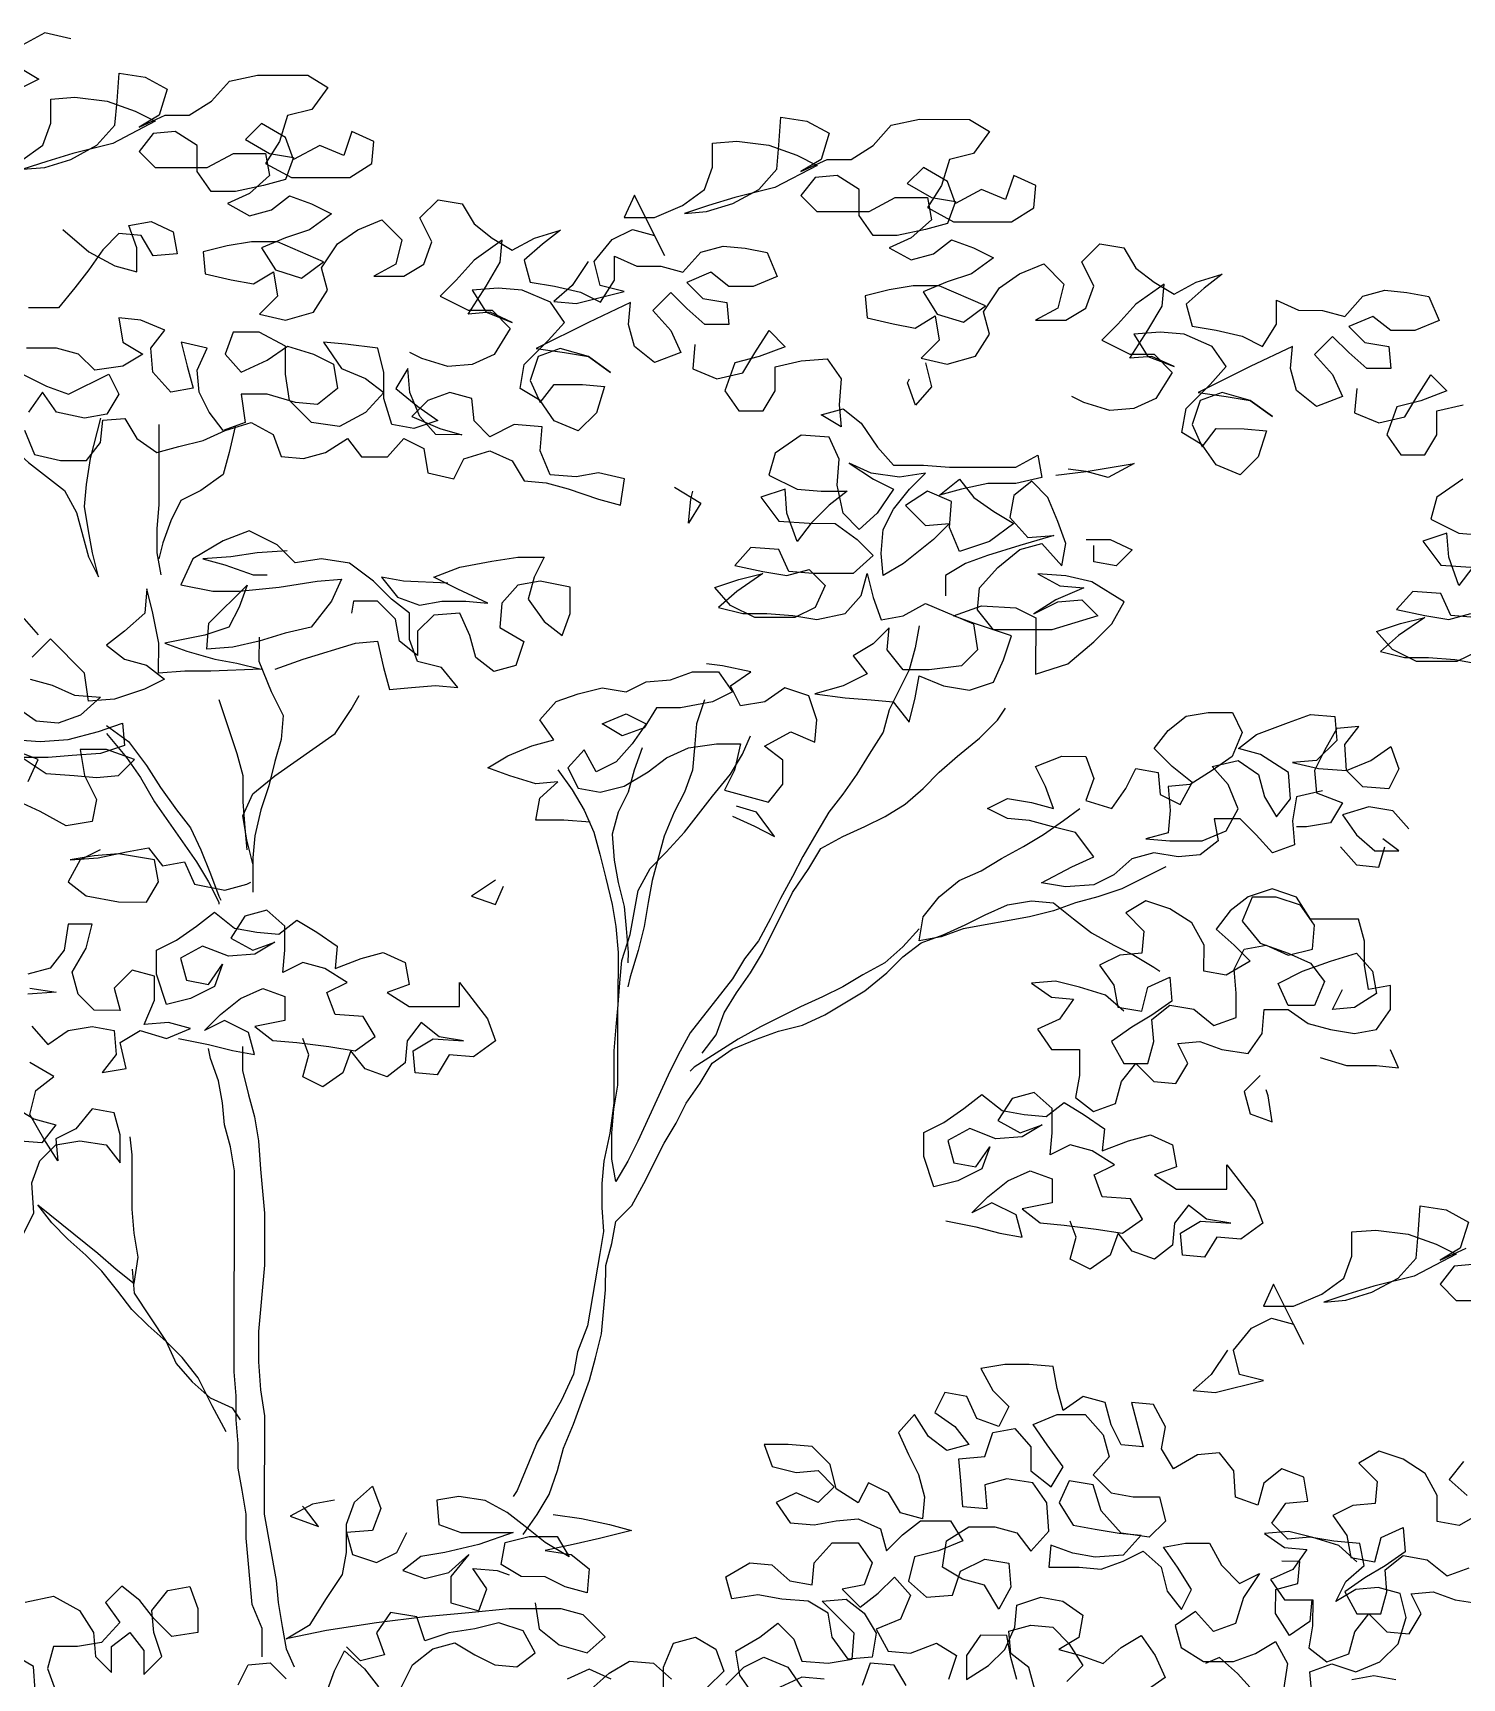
# Model space of a CAD drawing. Header units: millimetres. Extents: x -2.61 to 2.71, y 0 to 8.31.
# Drawn here: x -0.342 to 1.491, y 6.197 to 8.307 of the extents above; entities that cross this region are included whole.
import ezdxf

# ---------------------------------------------------------------- set-up
doc = ezdxf.new("R2010")
doc.units = ezdxf.units.MM
doc.header["$LTSCALE"] = 5

msp = doc.modelspace()

# ---------------------------------------------------------------- linework, layer by layer
for points in [[(-0.2929, 8.2993), (-0.3264, 8.3071), (-0.3547, 8.2917)], [(-0.3599, 8.2633), (-0.3341, 8.2479), (-0.3599, 8.235)], [(-0.3574, 8.1424), (-0.3291, 8.1629), (-0.3187, 8.1912), (-0.3187, 8.2221), (-0.2878, 8.2247), (-0.2466, 8.2195), (-0.2106, 8.2066), (-0.1849, 8.1937), (-0.239, 8.1654), (-0.2905, 8.1526), (-0.3239, 8.1423), (-0.3548, 8.1321), (-0.3265, 8.1346), (-0.293, 8.1449), (-0.2596, 8.1629), (-0.2364, 8.1886), (-0.2338, 8.2195), (-0.2312, 8.2555), (-0.1977, 8.2503), (-0.1694, 8.2349), (-0.1797, 8.2014), (-0.2055, 8.186), (-0.172, 8.2014), (-0.1411, 8.2014), (-0.1128, 8.2194), (-0.0896, 8.2451), (-0.0535, 8.2528), (0.0108, 8.2527), (0.0365, 8.2372), (0.0159, 8.2089), (-0.015, 8.2012), (-0.0253, 8.1678), (-0.0433, 8.1395), (-0.0099, 8.1214), (0.0648, 8.1214), (0.0931, 8.1394), (0.0957, 8.1677), (0.0674, 8.1806), (0.0571, 8.1497), (0.0262, 8.1626), (-0.0073, 8.1446), (-0.0176, 8.1729), (-0.0484, 8.191), (-0.0691, 8.1704), (-0.0382, 8.1524), (-0.0073, 8.1472), (-0.0176, 8.1189), (-0.0459, 8.1112), (-0.082, 8.1035), (-0.1129, 8.1035), (-0.1309, 8.1293), (-0.1308, 8.1627), (-0.1591, 8.1808), (-0.1875, 8.1782), (-0.2055, 8.1551), (-0.1849, 8.1345), (-0.118, 8.1344), (-0.0845, 8.1524), (-0.0433, 8.1524), (-0.0382, 8.124), (-0.064, 8.1009), (-0.0923, 8.0881), (-0.064, 8.0726), (-0.0357, 8.0803), (-0.0125, 8.0983), (0.0158, 8.088), (0.0415, 8.0751), (0.0132, 8.0545), (-0.0177, 8.0442), (-0.0486, 8.0314), (-0.0306, 8.003), (0.0029, 7.9927), (0.0312, 8.0133), (-0.028, 8.0391), (-0.0615, 8.0391), (-0.0924, 8.034), (-0.1233, 8.0263), (-0.1207, 7.998), (-0.0872, 7.9902), (-0.0589, 7.9851), (-0.0332, 8.0005), (-0.0281, 7.9696), (-0.0512, 7.9464), (-0.0178, 7.9387), (0.0183, 7.9489), (0.0363, 7.9772), (0.0286, 8.0056), (0.0492, 8.0364), (0.075, 8.0544), (0.1059, 8.0673), (0.1316, 8.0415), (0.1239, 8.0106), (0.0955, 7.9952), (0.1341, 7.9952), (0.1599, 8.0106), (0.1702, 8.0389), (0.1548, 8.0698), (0.178, 8.093), (0.2089, 8.0878), (0.2243, 8.062), (0.2475, 8.044), (0.2732, 8.0285), (0.3015, 8.0439), (0.335, 8.0542), (0.3118, 8.0362), (0.2886, 8.0156), (0.2963, 7.9873), (0.3272, 7.9821), (0.3607, 7.9744), (0.3864, 7.9615), (0.4044, 7.9898), (0.4045, 8.0207), (0.4328, 8.0078), (0.4636, 8.0077), (0.492, 8), (0.5152, 8.0257), (0.5435, 8.0334), (0.5718, 8.0308), (0.6001, 8.0256), (0.6129, 7.9947), (0.582, 7.9819), (0.5511, 7.9819), (0.528, 8), (0.4971, 7.9871), (0.5177, 7.9665), (0.5486, 7.9613), (0.5511, 7.933), (0.5202, 7.933), (0.4971, 7.9537), (0.4765, 7.9743), (0.4533, 7.9511), (0.4764, 7.9254), (0.4893, 7.897), (0.4558, 7.8842), (0.4301, 7.9048), (0.4224, 7.9331), (0.425, 7.9614), (0.3709, 7.9358), (0.304, 7.9023), (0.34, 7.8972), (0.3709, 7.892), (0.3992, 7.8714), (0.3709, 7.892), (0.3348, 7.9023), (0.3065, 7.892), (0.2962, 7.8612), (0.309, 7.8328), (0.3271, 7.856), (0.3631, 7.856), (0.3914, 7.8534), (0.3811, 7.8199), (0.3579, 7.7968), (0.327, 7.8097), (0.309, 7.8354), (0.2833, 7.8509), (0.2885, 7.8818), (0.3194, 7.9126), (0.34, 7.9358), (0.322, 7.9615), (0.286, 7.977), (0.2551, 7.9796), (0.2216, 7.9771), (0.2396, 7.9487), (0.2731, 7.9358), (0.2448, 7.9487), (0.2165, 7.9462), (0.2397, 7.9822), (0.2577, 8.0131), (0.2603, 8.0414), (0.2243, 8.0157), (0.2011, 7.99), (0.1805, 7.9694), (0.2165, 7.9513), (0.2474, 7.9513), (0.2705, 7.9281), (0.2499, 7.8947), (0.2216, 7.8818), (0.1907, 7.8793), (0.1572, 7.8896), (0.1418, 7.8973)], [(0.3705, 8.0139), (0.3499, 7.983), (0.3267, 7.9624), (0.355, 7.9598), (0.4168, 7.9752), (0.3859, 7.983), (0.3782, 8.0139), (0.4014, 8.0422), (0.4272, 8.055), (0.4555, 8.0473), (0.4683, 8.0215), (0.4298, 8.0988), (0.4169, 8.0705), (0.4555, 8.0704), (0.4915, 8.0858), (0.5199, 8.1064), (0.5302, 8.1347), (0.5302, 8.1656), (0.5611, 8.1682), (0.6023, 8.163), (0.6383, 8.1501), (0.6641, 8.1372), (0.61, 8.1089), (0.5585, 8.0961), (0.525, 8.0858), (0.4941, 8.0755), (0.5224, 8.0781), (0.5559, 8.0884), (0.5894, 8.1063), (0.6126, 8.1321), (0.6152, 8.163), (0.6178, 8.199), (0.6512, 8.1938), (0.6795, 8.1783), (0.6692, 8.1449), (0.6435, 8.1295), (0.6769, 8.1449), (0.7078, 8.1449), (0.7362, 8.1628), (0.7593, 8.1886), (0.7954, 8.1963), (0.8597, 8.1962), (0.8855, 8.1807), (0.8649, 8.1524), (0.834, 8.1447), (0.8236, 8.1113), (0.8056, 8.083), (0.839, 8.0649), (0.9137, 8.0649), (0.942, 8.0829), (0.9446, 8.1112), (0.9163, 8.1241), (0.906, 8.0932), (0.8751, 8.1061), (0.8416, 8.0881), (0.8314, 8.1164), (0.8005, 8.1345), (0.7799, 8.1139), (0.8107, 8.0958), (0.8416, 8.0907), (0.8313, 8.0624), (0.803, 8.0547), (0.7669, 8.047), (0.736, 8.047), (0.7181, 8.0728), (0.7181, 8.1062), (0.6898, 8.1243), (0.6615, 8.1217), (0.6434, 8.0986), (0.664, 8.078), (0.7309, 8.0779), (0.7644, 8.0959), (0.8056, 8.0959), (0.8107, 8.0675), (0.785, 8.0444), (0.7566, 8.0315), (0.7849, 8.0161), (0.8133, 8.0238), (0.8364, 8.0418), (0.8647, 8.0314), (0.8905, 8.0185), (0.8621, 7.998), (0.8312, 7.9877), (0.8003, 7.9749), (0.8183, 7.9465), (0.8518, 7.9362), (0.8801, 7.9568), (0.8209, 7.9826), (0.7875, 7.9826), (0.7566, 7.9775), (0.7257, 7.9698), (0.7282, 7.9415), (0.7617, 7.9337), (0.79, 7.9285), (0.8158, 7.944), (0.8209, 7.9131), (0.7977, 7.8899), (0.8311, 7.8822), (0.8672, 7.8924), (0.8852, 7.9207), (0.8775, 7.9491), (0.8982, 7.9799), (0.9239, 7.9979), (0.9548, 8.0108), (0.9805, 7.985), (0.9728, 7.9541), (0.9445, 7.9387), (0.9831, 7.9387), (1.0088, 7.9541), (1.0192, 7.9824), (1.0037, 8.0133), (1.0269, 8.0364), (1.0578, 8.0313), (1.0732, 8.0055), (1.0964, 7.9875), (1.1221, 7.972), (1.1504, 7.9874), (1.1839, 7.9977), (1.1607, 7.9797), (1.1375, 7.9591), (1.1452, 7.9308), (1.1761, 7.9256), (1.2096, 7.9179), (1.2353, 7.905), (1.2534, 7.9333), (1.2534, 7.9642), (1.2817, 7.9513), (1.3126, 7.9512), (1.3409, 7.9435), (1.3641, 7.9692), (1.3924, 7.9769), (1.4207, 7.9743), (1.449, 7.9691), (1.4619, 7.9382), (1.431, 7.9254), (1.4001, 7.9254), (1.3769, 7.9435), (1.346, 7.9306), (1.3666, 7.91), (1.3975, 7.9048), (1.4, 7.8765), (1.3691, 7.8765), (1.346, 7.8971), (1.3254, 7.9178), (1.3022, 7.8946), (1.3254, 7.8688), (1.3382, 7.8405), (1.3047, 7.8277), (1.279, 7.8483), (1.2713, 7.8766), (1.2739, 7.9049), (1.2198, 7.8792), (1.1529, 7.8458), (1.1889, 7.8407), (1.2198, 7.8355), (1.2481, 7.8149), (1.2198, 7.8355), (1.1838, 7.8458), (1.1554, 7.8355), (1.1451, 7.8047), (1.158, 7.7763), (1.176, 7.7995), (1.212, 7.7994), (1.2404, 7.7968), (1.23, 7.7634), (1.2068, 7.7402), (1.176, 7.7531), (1.158, 7.7789), (1.1322, 7.7944), (1.1374, 7.8253), (1.1683, 7.8561), (1.189, 7.8793), (1.171, 7.905), (1.1349, 7.9205), (1.104, 7.9231), (1.0706, 7.9206), (1.0886, 7.8922), (1.122, 7.8793), (1.0937, 7.8922), (1.0654, 7.8897), (1.0886, 7.9257), (1.1067, 7.9566), (1.1093, 7.9849), (1.0732, 7.9592), (1.05, 7.9335), (1.0294, 7.9129), (1.0654, 7.8948), (1.0963, 7.8948), (1.1194, 7.8716), (1.0988, 7.8382), (1.0705, 7.8253), (1.0396, 7.8228), (1.0061, 7.8331), (0.9907, 7.8408)], [(-0.3034, 8.0548), (-0.27, 8.0264), (-0.2365, 8.0084), (-0.2082, 8.0006), (-0.2082, 8.0315), (-0.2185, 8.0599), (-0.1901, 8.065), (-0.1618, 8.0521), (-0.1567, 8.0238), (-0.1876, 8.0212), (-0.203, 8.047), (-0.2313, 8.0496), (-0.252, 8.029), (-0.27, 8.0033), (-0.288, 7.9801), (-0.3087, 7.9544), (-0.3473, 7.9544)], [(-0.3526, 7.7974), (-0.3397, 7.7665), (-0.3063, 7.7588), (-0.2728, 7.7587), (-0.2548, 7.7819), (-0.2522, 7.8102), (-0.2238, 7.8127), (-0.2084, 7.787), (-0.1827, 7.7689), (-0.1544, 7.7766), (-0.1235, 7.7843), (-0.0951, 7.7972), (-0.0617, 7.8074), (-0.0334, 7.792), (-0.0231, 7.7636), (0.0052, 7.761), (0.0335, 7.7687), (0.0619, 7.7867), (0.0799, 7.7635), (0.1133, 7.7635), (0.1339, 7.7867), (0.1597, 7.7738), (0.1648, 7.7429), (0.1983, 7.7351), (0.2112, 7.7609), (0.2446, 7.7711), (0.2729, 7.7582), (0.2884, 7.7325), (0.3167, 7.7299), (0.345, 7.7221), (0.3836, 7.7092), (0.4119, 7.7015), (0.4171, 7.7349), (0.3836, 7.7427), (0.3553, 7.7376), (0.3218, 7.7402), (0.309, 7.7711), (0.3116, 7.8019), (0.2755, 7.8046), (0.2446, 7.7891), (0.2241, 7.8097), (0.2215, 7.8381), (0.1932, 7.8458), (0.1649, 7.8355), (0.1443, 7.815), (0.1803, 7.7995), (0.2086, 7.7917), (0.1751, 7.7918), (0.1546, 7.815), (0.1417, 7.8459), (0.1392, 7.8768), (0.1237, 7.851), (0.152, 7.8278), (0.1777, 7.8098), (0.1468, 7.7995), (0.1185, 7.8047), (0.1083, 7.8382), (0.1083, 7.8716), (0.1006, 7.9025), (0.0594, 7.9077), (0.0311, 7.9103), (0.0542, 7.8768), (0.0851, 7.8639), (0.1083, 7.8459), (0.0851, 7.8202), (0.0516, 7.8022), (0.0156, 7.8074), (-0.0127, 7.8357), (-0.0179, 7.8692), (-0.0178, 7.9052), (-0.0513, 7.9233), (-0.0847, 7.9233), (-0.0951, 7.895), (-0.0745, 7.8718), (-0.041, 7.8872), (-0.0152, 7.9052), (0.0182, 7.8949), (0.0439, 7.882), (0.0491, 7.8511), (0.0233, 7.8305), (-0.005, 7.8331), (-0.041, 7.8435), (-0.0745, 7.8435), (-0.0694, 7.8074), (-0.0977, 7.7972), (-0.1157, 7.8204), (-0.1286, 7.8461), (-0.1311, 7.8744), (-0.1182, 7.9027), (-0.1517, 7.9105), (-0.144, 7.8796), (-0.1363, 7.8513), (-0.1646, 7.8461), (-0.1877, 7.8719), (-0.1903, 7.9028), (-0.1723, 7.926), (-0.2031, 7.9388), (-0.2314, 7.9414), (-0.2263, 7.9106), (-0.2006, 7.8951), (-0.2264, 7.8797), (-0.2624, 7.8745), (-0.283, 7.8952), (-0.3113, 7.9029), (-0.3499, 7.9029)], [(0.5073, 7.9073), (0.5047, 7.8764), (0.5356, 7.8635), (0.5691, 7.8712), (0.5845, 7.8969), (0.6026, 7.9252), (0.6232, 7.9046), (0.5897, 7.8918), (0.5588, 7.8841), (0.5459, 7.8481), (0.5639, 7.8223), (0.5948, 7.8223), (0.6102, 7.848), (0.6103, 7.8789), (0.6437, 7.8866), (0.6772, 7.8891), (0.6952, 7.8634), (0.6926, 7.8299), (0.6951, 7.8016), (0.6694, 7.8171), (0.6977, 7.8248), (0.7209, 7.8067), (0.7415, 7.7758), (0.762, 7.7526), (0.8006, 7.7526), (0.8341, 7.75), (0.919, 7.7499), (0.9474, 7.7653), (0.9525, 7.737), (0.919, 7.7293), (0.883, 7.7293), (0.8495, 7.7217), (0.8212, 7.714), (0.847, 7.7345), (0.865, 7.7113), (0.8907, 7.6933), (0.9164, 7.6778), (0.8855, 7.6547), (0.8469, 7.6419), (0.834, 7.6728), (0.8366, 7.7062), (0.8058, 7.7191), (0.7774, 7.7011), (0.8031, 7.6754), (0.834, 7.6779), (0.8134, 7.6573), (0.7748, 7.6265), (0.749, 7.6111), (0.7465, 7.6394), (0.7491, 7.6703), (0.762, 7.696), (0.7826, 7.7217), (0.8032, 7.7423), (0.7697, 7.7372), (0.7337, 7.7424), (0.7054, 7.7553), (0.7363, 7.7346), (0.762, 7.7217), (0.7414, 7.6909), (0.7182, 7.6703), (0.6976, 7.6909), (0.6899, 7.7269), (0.6925, 7.7604), (0.6797, 7.7887), (0.6436, 7.7913), (0.6102, 7.7682), (0.6024, 7.7399), (0.6384, 7.7218), (0.6693, 7.7192), (0.7028, 7.7192), (0.6796, 7.7012), (0.6564, 7.6781), (0.6384, 7.6549), (0.6255, 7.691), (0.623, 7.7219), (0.5921, 7.7116), (0.6152, 7.6807), (0.6538, 7.6781), (0.6873, 7.678), (0.7156, 7.6574), (0.7362, 7.6368), (0.7104, 7.6137), (0.6589, 7.6137), (0.628, 7.6163), (0.6152, 7.6446), (0.5792, 7.6472), (0.5585, 7.6241), (0.5946, 7.6163), (0.6255, 7.6112), (0.6538, 7.6189), (0.6744, 7.5983), (0.6615, 7.5699), (0.6357, 7.5571), (0.5842, 7.5571), (0.5533, 7.5726), (0.5328, 7.5958), (0.5637, 7.6061), (0.5946, 7.6138), (0.5611, 7.5906), (0.5379, 7.5701), (0.5688, 7.5623), (0.5997, 7.5623), (0.6331, 7.5597), (0.664, 7.5545), (0.7001, 7.5622), (0.7207, 7.5853), (0.7284, 7.6136), (0.7361, 7.5828), (0.7464, 7.5544), (0.7747, 7.5595), (0.803, 7.575), (0.8648, 7.5492), (0.8699, 7.5157), (0.8493, 7.4951), (0.8081, 7.49), (0.7747, 7.49), (0.7541, 7.5158), (0.7567, 7.5441), (0.7361, 7.5235), (0.7103, 7.5081), (0.7283, 7.4849), (0.6974, 7.4695), (0.6614, 7.4593), (0.7, 7.4541), (0.7334, 7.4515), (0.7617, 7.4489), (0.7823, 7.4231), (0.7901, 7.454), (0.7952, 7.4823), (0.8261, 7.4694), (0.8596, 7.4642), (0.8905, 7.4745), (0.9034, 7.5028), (0.9137, 7.5337), (0.8674, 7.5492), (0.8391, 7.5595), (0.8751, 7.5723), (0.9189, 7.5697), (0.9446, 7.5568), (0.9445, 7.4847), (0.9857, 7.4976), (1.0192, 7.5259), (1.0424, 7.549), (1.0579, 7.5773), (1.0167, 7.6031), (0.9833, 7.6108), (0.9472, 7.6134), (0.9755, 7.598), (1.0064, 7.5954), (0.9704, 7.58), (0.942, 7.562), (0.9729, 7.5774), (1.0038, 7.5799), (1.0244, 7.5593), (0.9652, 7.5414), (0.8905, 7.5414), (0.87, 7.5672), (0.8726, 7.5955), (0.8958, 7.6212), (0.9241, 7.6444), (0.9524, 7.6521), (0.9781, 7.6237), (0.9833, 7.652), (0.973, 7.6804), (0.9602, 7.7113), (0.9396, 7.7319), (0.9164, 7.7139), (0.9113, 7.6856), (0.9344, 7.6598), (0.9679, 7.6623), (0.9241, 7.6495), (0.8829, 7.6367), (0.8546, 7.6264), (0.8288, 7.611), (0.8288, 7.5852)], [(0.8033, 7.8839), (0.811, 7.853), (0.7904, 7.8298), (0.7801, 7.8581), (0.7827, 7.8633)], [(-0.3551, 7.8695), (-0.3242, 7.854), (-0.2959, 7.8437), (-0.2444, 7.8694), (-0.2315, 7.8436), (-0.247, 7.8179), (-0.2753, 7.8128), (-0.3114, 7.8205), (-0.3294, 7.8463), (-0.3474, 7.8206)], [(1.3563, 7.8508), (1.3536, 7.8199), (1.3845, 7.807), (1.418, 7.8147), (1.4335, 7.8404), (1.4515, 7.8687), (1.4721, 7.8481), (1.4386, 7.8353), (1.4077, 7.8276), (1.3948, 7.7916), (1.4128, 7.7658), (1.4437, 7.7658), (1.4592, 7.7915), (1.4592, 7.8224), (1.4927, 7.8301)], [(-0.5327, 7.8207), (-0.5276, 7.7924), (-0.5148, 7.7615), (-0.4942, 7.7409), (-0.4762, 7.7151), (-0.4608, 7.6894), (-0.4479, 7.6636), (-0.4402, 7.6353), (-0.3939, 7.5992), (-0.3734, 7.5786), (-0.3528, 7.5554), (-0.3348, 7.5348)], [(-0.3937, 7.8026), (-0.3706, 7.7768), (-0.3475, 7.7562), (-0.3012, 7.7201), (-0.2857, 7.6918), (-0.2703, 7.6352), (-0.2575, 7.6094), (-0.2652, 7.6403), (-0.2703, 7.6686), (-0.2754, 7.6995), (-0.2728, 7.7278), (-0.2676, 7.7613), (-0.2547, 7.8128)], [(-0.1801, 7.805), (-0.1802, 7.702), (-0.1828, 7.6711), (-0.1828, 7.6402), (-0.1777, 7.6119)], [(-0.0823, 7.8023), (-0.09, 7.7688), (-0.0978, 7.7405), (-0.1261, 7.72), (-0.1519, 7.7071), (-0.1648, 7.6814), (-0.1751, 7.6531), (-0.1802, 7.6325)], [(0.9705, 7.7396), (1.0091, 7.7447), (1.0709, 7.7549), (1.0374, 7.7369), (1.0091, 7.7447), (0.986, 7.7473)], [(0.4814, 7.7246), (0.5149, 7.7039), (0.4994, 7.6782), (0.502, 7.7091), (0.5046, 7.7194)], [(1.4926, 7.7348), (1.4591, 7.7117), (1.4513, 7.6834), (1.4874, 7.6653), (1.5183, 7.6627)], [(-0.0311, 7.4908), (0.005, 7.5036), (0.0719, 7.5242), (0.1002, 7.5267), (0.1079, 7.4932), (0.1156, 7.4649), (0.144, 7.4675), (0.1748, 7.47), (0.2032, 7.4674), (0.1826, 7.4932), (0.1517, 7.5009), (0.1414, 7.5292), (0.1415, 7.5627), (0.1183, 7.5807), (0.0952, 7.6039), (0.0643, 7.6271), (0.0283, 7.6323), (-0.0052, 7.6272), (-0.0283, 7.6504), (-0.0644, 7.6684), (-0.0978, 7.6556), (-0.1365, 7.6325), (-0.152, 7.599), (-0.1108, 7.5912), (-0.0773, 7.5912), (-0.0258, 7.5963), (0.0231, 7.604), (0.054, 7.6065), (0.0411, 7.5782), (0.0153, 7.5448), (-0.0182, 7.5371), (-0.0516, 7.5268), (-0.0851, 7.5191), (-0.1186, 7.5166), (-0.116, 7.5501), (-0.067, 7.5989), (-0.0773, 7.5706), (-0.0902, 7.5449), (-0.1211, 7.5346), (-0.1726, 7.5244), (-0.1443, 7.5141), (-0.1083, 7.5037), (-0.08, 7.4985), (-0.0491, 7.4908), (-0.1134, 7.4883), (-0.1469, 7.4883), (-0.1804, 7.4858), (-0.1803, 7.5244), (-0.188, 7.563), (-0.1957, 7.5939), (-0.1983, 7.563), (-0.2241, 7.5399), (-0.2473, 7.5219), (-0.2241, 7.5038), (-0.1958, 7.4961), (-0.1727, 7.478), (-0.1984, 7.4652), (-0.237, 7.4524), (-0.2705, 7.4498), (-0.2756, 7.4859), (-0.3193, 7.5297), (-0.3425, 7.5065)], [(1.5053, 7.6216), (1.4873, 7.5984), (1.4745, 7.6345), (1.4719, 7.6654), (1.441, 7.6551), (1.4642, 7.6242), (1.5028, 7.6216)], [(-0.0155, 7.6426), (-0.0541, 7.6401), (-0.0876, 7.635), (-0.1236, 7.6324), (-0.0953, 7.6247), (-0.0593, 7.6118), (-0.0413, 7.6118)], [(1.0091, 7.6572), (1.0399, 7.6571), (1.0683, 7.6442), (1.0476, 7.6237), (1.0193, 7.6288), (1.0193, 7.6494)], [(0.1904, 7.6013), (0.1338, 7.6039), (0.1055, 7.6091), (0.126, 7.5833), (0.1543, 7.573), (0.1827, 7.5781), (0.2136, 7.5781), (0.2419, 7.5755), (0.2033, 7.5935), (0.1724, 7.609), (0.2059, 7.6218), (0.2471, 7.6295), (0.2805, 7.6347), (0.314, 7.6346), (0.3011, 7.6089), (0.2934, 7.5806), (0.3139, 7.5522), (0.3371, 7.5342), (0.3474, 7.5625), (0.3474, 7.596), (0.3088, 7.6037), (0.2805, 7.5986), (0.2599, 7.5755), (0.2573, 7.5446), (0.2882, 7.5265), (0.2778, 7.4956), (0.2495, 7.488), (0.2264, 7.506), (0.2187, 7.5343), (0.2058, 7.5626), (0.1724, 7.5601), (0.1517, 7.5395), (0.1517, 7.5086), (0.1286, 7.5267), (0.1234, 7.555), (0.1003, 7.5782), (0.0694, 7.5782), (0.0668, 7.5628)], [(1.5079, 7.5572), (1.477, 7.5598), (1.4641, 7.5881), (1.4281, 7.5907), (1.4075, 7.5676), (1.4435, 7.5598), (1.4744, 7.5547), (1.5027, 7.5624)], [(1.5104, 7.5134), (1.4846, 7.5006), (1.4332, 7.5006), (1.4023, 7.5161), (1.3817, 7.5393), (1.4126, 7.5496), (1.4435, 7.5573), (1.41, 7.5341), (1.3868, 7.5136), (1.4177, 7.5058), (1.4486, 7.5058), (1.4821, 7.5032), (1.513, 7.498)], [(0.7953, 7.5467), (0.7901, 7.5183), (0.7824, 7.49), (0.7566, 7.4386), (0.7488, 7.4103), (0.7308, 7.382), (0.7153, 7.3562), (0.6973, 7.3305), (0.6792, 7.3074), (0.6638, 7.2816), (0.6457, 7.2508), (0.6328, 7.225), (0.6174, 7.1967), (0.6045, 7.171), (0.589, 7.1427), (0.571, 7.1195), (0.5555, 7.0938), (0.5014, 7.0244), (0.4859, 6.9961), (0.473, 6.9703), (0.4343, 6.8854), (0.4214, 6.8597), (0.4059, 6.834), (0.4008, 6.8623), (0.4009, 6.8957), (0.4035, 6.9266), (0.4086, 6.9575), (0.4087, 7.0553), (0.4113, 7.0888), (0.4139, 7.1171), (0.4243, 7.1506), (0.4346, 7.2072), (0.4501, 7.2355), (0.4707, 7.2561), (0.4939, 7.2818), (0.53, 7.3281), (0.5532, 7.3564), (0.5686, 7.3821), (0.5789, 7.4053)], [(-0.0516, 7.532), (-0.0517, 7.5011), (-0.0362, 7.4625), (-0.0208, 7.4316), (-0.0234, 7.4007), (-0.0312, 7.3724), (-0.0389, 7.3415), (-0.0493, 7.3106), (-0.057, 7.2771), (-0.0596, 7.2488), (-0.0596, 7.2051)], [(0.3729, 7.2948), (0.3394, 7.2974), (0.3034, 7.2974), (0.3086, 7.3257), (0.3318, 7.3463), (0.3034, 7.3437), (0.27, 7.3541), (0.2417, 7.3644), (0.2674, 7.3798), (0.2983, 7.3927), (0.3267, 7.4004), (0.3087, 7.4261), (0.3293, 7.4493), (0.3576, 7.4595), (0.3885, 7.4672), (0.4194, 7.4621), (0.4451, 7.4749), (0.476, 7.4774), (0.5044, 7.4877), (0.5378, 7.4877), (0.5558, 7.4619), (0.5301, 7.4491), (0.4889, 7.4414), (0.458, 7.4414), (0.4425, 7.4157), (0.4142, 7.4054), (0.3885, 7.4209), (0.4194, 7.4337), (0.4451, 7.4208), (0.4271, 7.3951), (0.4064, 7.372), (0.3807, 7.3591), (0.3653, 7.3875), (0.3446, 7.3643), (0.3575, 7.3385), (0.3858, 7.3334), (0.4167, 7.3411), (0.4476, 7.3591), (0.4708, 7.3771), (0.4991, 7.3899), (0.5352, 7.395), (0.5661, 7.395), (0.5583, 7.3615), (0.5454, 7.3358), (0.602, 7.3203), (0.6201, 7.3435), (0.6201, 7.3743), (0.5969, 7.3924), (0.6304, 7.4104), (0.6613, 7.3975), (0.6639, 7.4258), (0.6536, 7.4567), (0.6228, 7.467), (0.597, 7.449), (0.5661, 7.4439), (0.5533, 7.4697), (0.579, 7.4876), (0.543, 7.4954), (0.5224, 7.498)], [(-0.3451, 7.4782), (-0.3168, 7.4704), (-0.2885, 7.4576), (-0.2551, 7.4549), (-0.2808, 7.4318), (-0.3091, 7.4215), (-0.3375, 7.4241), (-0.3632, 7.4422)], [(-0.1032, 7.4522), (-0.0801, 7.3827), (-0.0724, 7.3544), (-0.0724, 7.3209), (-0.0699, 7.2875), (-0.0673, 7.2591)], [(-0.0596, 7.2411), (-0.0673, 7.272), (-0.0724, 7.3029), (-0.0595, 7.3312), (-0.0312, 7.3543), (0.0461, 7.4083), (0.0667, 7.4392), (0.077, 7.4572)], [(0.5198, 7.4517), (0.5094, 7.4208), (0.5068, 7.3899), (0.5042, 7.3616), (0.4939, 7.3333), (0.481, 7.3075), (0.4681, 7.2767), (0.4526, 7.22), (0.4475, 7.1917), (0.4423, 7.1609), (0.4345, 7.13), (0.4242, 7.0965), (0.4216, 7.0836)], [(0.5168, 6.9986), (0.5348, 7.0218), (0.5451, 7.0501), (0.5606, 7.0758), (0.5787, 7.1015), (0.5941, 7.1272), (0.6328, 7.2044), (0.6534, 7.2353), (0.6689, 7.261), (0.6972, 7.2765), (0.7256, 7.2893), (0.7513, 7.3021), (0.7771, 7.3176), (0.8003, 7.3381), (0.8209, 7.3587), (0.8441, 7.3793), (0.8724, 7.4024), (0.8956, 7.4256), (0.9059, 7.441)], [(1.3125, 7.3351), (1.279, 7.3274), (1.2739, 7.2965), (1.2764, 7.2656), (1.2481, 7.2554), (1.2275, 7.2785), (1.2069, 7.2992), (1.1735, 7.2992), (1.1786, 7.2709), (1.1554, 7.2529), (1.1271, 7.2503), (1.0962, 7.2555), (1.0679, 7.2478), (1.0447, 7.2272), (1.019, 7.2144), (0.9829, 7.2118), (0.952, 7.217), (0.9907, 7.2376), (1.019, 7.2504), (0.9958, 7.2813), (0.965, 7.2891), (0.9367, 7.2968), (0.9083, 7.2994), (0.8826, 7.3123), (0.9084, 7.3252), (0.9392, 7.32), (0.9676, 7.3122), (0.9573, 7.3406), (0.9444, 7.3663), (0.9779, 7.3792), (1.0088, 7.3791), (1.0191, 7.3508), (1.0088, 7.3225), (1.0422, 7.3122), (1.0603, 7.3379), (1.0731, 7.3636), (1.1015, 7.3585), (1.104, 7.3301), (1.1297, 7.3172), (1.1452, 7.3455), (1.1195, 7.3662), (1.0963, 7.3894), (1.1144, 7.4125), (1.1376, 7.4305), (1.1659, 7.4356), (1.1968, 7.4356), (1.2096, 7.4098), (1.1967, 7.379), (1.171, 7.361), (1.1426, 7.343), (1.1143, 7.3404), (1.1169, 7.3095), (1.1143, 7.2812), (1.0859, 7.2735), (1.1168, 7.2709), (1.158, 7.2709), (1.1889, 7.2837), (1.2044, 7.312), (1.1915, 7.3429), (1.171, 7.3661), (1.2044, 7.3738), (1.2302, 7.3558), (1.2379, 7.3274), (1.2533, 7.3017), (1.2713, 7.3248), (1.2688, 7.3583), (1.2328, 7.3815), (1.2045, 7.3893), (1.2276, 7.4073), (1.2688, 7.4227), (1.2972, 7.4329), (1.3281, 7.4303), (1.3306, 7.3994), (1.3048, 7.3737), (1.2739, 7.3712), (1.3074, 7.3634), (1.3434, 7.3608), (1.3743, 7.3737), (1.4001, 7.3917), (1.4104, 7.3633), (1.3975, 7.3376), (1.364, 7.3402), (1.3434, 7.3608), (1.3409, 7.3943), (1.3589, 7.4174), (1.3306, 7.4149), (1.3151, 7.3866), (1.3022, 7.3609), (1.3048, 7.3325), (1.3382, 7.3196), (1.3228, 7.2939), (1.2919, 7.2888), (1.279, 7.2888)], [(-0.3735, 7.401), (-0.3323, 7.3984), (-0.2963, 7.4009), (-0.2577, 7.4112), (-0.2268, 7.4215), (-0.2242, 7.3931), (-0.2551, 7.3829), (-0.2912, 7.3803), (-0.3221, 7.3778), (-0.3555, 7.3778), (-0.3247, 7.3572), (-0.2886, 7.3546), (-0.2603, 7.352), (-0.232, 7.3545), (-0.2114, 7.3751), (-0.2474, 7.388), (-0.2809, 7.388), (-0.2757, 7.3546), (-0.2603, 7.3237), (-0.2655, 7.2954), (-0.299, 7.2902), (-0.3324, 7.3083), (-0.3659, 7.3238)], [(-0.2474, 7.4189), (-0.2191, 7.3983), (-0.1959, 7.3674), (-0.1779, 7.339), (-0.1574, 7.3107), (-0.1394, 7.2875), (-0.1265, 7.2592), (-0.1137, 7.2283), (-0.1034, 7.2), (-0.1008, 7.1948)], [(-0.2474, 7.4086), (-0.2217, 7.3777), (-0.2037, 7.3519), (-0.1857, 7.321), (-0.1317, 7.2438), (-0.1163, 7.218), (-0.1034, 7.1922), (-0.1034, 7.1897)], [(-0.3478, 7.3469), (-0.3349, 7.3752), (-0.3684, 7.3881)], [(0.4399, 7.39), (0.4296, 7.3616), (0.4218, 7.3333), (0.409, 7.3076), (0.4012, 7.2793), (0.4037, 7.2458), (0.4089, 7.2175), (0.4166, 7.1866), (0.4191, 7.1583), (0.4217, 7.1274), (0.4216, 7.1145)], [(0.3318, 7.3617), (0.3498, 7.336), (0.3652, 7.3102), (0.378, 7.2819), (0.3857, 7.2536), (0.3934, 7.2227), (0.4011, 7.1892), (0.4062, 7.1609), (0.4088, 7.1274), (0.4087, 7.0605), (0.4061, 7.0322), (0.4035, 7.0013), (0.4035, 6.9344), (0.3983, 6.8957), (0.3905, 6.8597), (0.3879, 6.8314), (0.3879, 6.8005), (0.3904, 6.7696), (0.3853, 6.7413), (0.3697, 6.6487), (0.3568, 6.6152), (0.3517, 6.5869), (0.3362, 6.5534), (0.3207, 6.5251), (0.3052, 6.4994), (0.2794, 6.4376), (0.2743, 6.4299)], [(0.5557, 7.3023), (0.584, 7.2894), (0.6097, 7.2765), (0.5866, 7.3074), (0.5608, 7.3152)], [(1.1116, 7.2375), (1.055, 7.2092), (1.0241, 7.1989), (0.9958, 7.1912), (0.9674, 7.181), (0.9365, 7.1733), (0.8516, 7.1579), (0.8233, 7.1476), (0.7949, 7.1425), (0.8001, 7.1734), (0.8207, 7.1991), (0.8465, 7.2197), (0.8748, 7.2325), (0.9006, 7.248), (0.9289, 7.2634), (0.9547, 7.2788), (0.9804, 7.2968), (1.001, 7.3122)], [(1.4232, 7.2861), (1.4026, 7.3093), (1.3717, 7.3145), (1.3382, 7.3042), (1.3562, 7.2784), (1.3794, 7.2578), (1.4103, 7.2578), (1.3897, 7.2732)], [(-0.2552, 7.2593), (-0.281, 7.2465), (-0.2965, 7.2182), (-0.2733, 7.2001), (-0.2321, 7.1924), (-0.1961, 7.1923), (-0.1806, 7.2181), (-0.1857, 7.2464), (-0.2321, 7.2541), (-0.263, 7.2516), (-0.2939, 7.2465), (-0.2578, 7.249), (-0.2218, 7.2567), (-0.1935, 7.2618), (-0.1755, 7.2386), (-0.1471, 7.2438), (-0.1343, 7.2154), (-0.0957, 7.2077), (-0.0674, 7.2154), (-0.0622, 7.2179)], [(1.3356, 7.263), (1.3562, 7.2398), (1.3845, 7.2372), (1.3923, 7.2629)], [(0.2518, 7.2202), (0.2209, 7.1997), (0.2518, 7.1893), (0.2621, 7.2125)], [(1.0574, 7.0522), (1.0343, 7.0728), (1.0008, 7.0831), (0.9699, 7.0909), (0.939, 7.0883), (0.9648, 7.0703), (0.9931, 7.0677), (0.975, 7.0419), (0.9467, 7.0291), (0.9647, 7.0033), (1.0007, 7.0033), (1.0007, 6.9698), (0.9955, 6.9415), (1.0187, 6.9235), (1.047, 6.9338), (1.0548, 6.9621), (1.0728, 6.9852), (1.0959, 6.962), (1.1243, 6.9594), (1.1397, 6.9852), (1.1269, 7.0109), (1.1552, 7.0135), (1.1835, 7.0031), (1.217, 6.998), (1.235, 7.0237), (1.2376, 7.0546), (1.2685, 7.0546), (1.2942, 7.0365), (1.3225, 7.0288), (1.3534, 7.0236), (1.3817, 7.0287), (1.3998, 7.0544), (1.3998, 7.0853), (1.3715, 7.0802), (1.3664, 7.1111), (1.3664, 7.142), (1.3587, 7.1703), (1.2969, 7.1704), (1.2789, 7.1987), (1.248, 7.209), (1.2171, 7.1988), (1.194, 7.1808), (1.1759, 7.1576), (1.1991, 7.137), (1.2196, 7.1164), (1.1887, 7.0984), (1.1604, 7.1036), (1.1605, 7.137), (1.145, 7.1654), (1.1167, 7.1834), (1.0859, 7.1937), (1.0601, 7.1783), (1.0833, 7.1551), (1.0807, 7.1268), (1.0523, 7.1243), (1.0266, 7.1114), (1.0446, 7.0856), (1.0497, 7.0573), (1.0806, 7.0522), (1.0883, 7.083), (1.1167, 7.0959), (1.1192, 7.065), (1.0934, 7.047), (1.0677, 7.0316), (1.0419, 7.0136), (1.0574, 6.9852), (1.0882, 6.9852), (1.096, 7.0135), (1.0934, 7.0418), (1.1166, 7.0598), (1.1475, 7.0547), (1.1732, 7.034), (1.2016, 7.0443), (1.2016, 7.0752), (1.199, 7.1061), (1.2119, 7.1318), (1.2403, 7.137), (1.2686, 7.1241), (1.2995, 7.1317), (1.3021, 7.1626), (1.2841, 7.1884), (1.2532, 7.1987), (1.2223, 7.1987), (1.2094, 7.1679), (1.2325, 7.1395), (1.2686, 7.1266), (1.2969, 7.1137), (1.3149, 7.0905), (1.302, 7.0597), (1.2685, 7.0597), (1.2557, 7.088), (1.2866, 7.1034), (1.3226, 7.1163), (1.3561, 7.1265), (1.3767, 7.1034), (1.3818, 7.075), (1.3535, 7.057), (1.3251, 7.0545), (1.338, 7.0802)], [(-0.1551, 7.0172), (-0.1165, 7.0095), (-0.0856, 7.0017), (-0.0573, 6.9966), (-0.065, 7.0249), (-0.0958, 7.0404), (-0.1216, 7.0275), (-0.101, 7.0481), (-0.0752, 7.0687), (-0.0469, 7.0815), (-0.0186, 7.0712), (-0.0186, 7.0403), (-0.0572, 7.0326), (-0.0341, 7.0146), (-0.0032, 7.012), (0.038, 7.0068), (0.0715, 7.0016), (0.0972, 7.0196), (0.0818, 7.0453), (0.0458, 7.0479), (0.0355, 7.0763), (0.0612, 7.0891), (0.0329, 7.1072), (0.0046, 7.1149), (-0.0211, 7.1021), (-0.0185, 7.1304), (-0.0185, 7.1613), (-0.0416, 7.1819), (-0.07, 7.1742), (-0.088, 7.1459), (-0.0597, 7.1304), (-0.0314, 7.1407), (-0.0571, 7.1253), (-0.0906, 7.1227), (-0.1241, 7.1356), (-0.1524, 7.1202), (-0.1447, 7.0919), (-0.1164, 7.0867), (-0.0983, 7.1124), (-0.1087, 7.0841), (-0.1396, 7.0687), (-0.1705, 7.061), (-0.1833, 7.0996), (-0.1833, 7.1305), (-0.1575, 7.1434), (-0.1318, 7.1614), (-0.1086, 7.1794), (-0.0829, 7.1588), (-0.0545, 7.1536), (-0.0262, 7.151), (-0.003, 7.169), (0.0227, 7.1535), (0.0484, 7.1355), (0.0458, 7.1072), (0.0793, 7.12), (0.1076, 7.1277), (0.1359, 7.1148), (0.141, 7.0865), (0.1127, 7.0762), (0.141, 7.0582), (0.2054, 7.0581), (0.2054, 7.089), (0.2414, 7.0426), (0.2517, 7.0143), (0.2233, 6.9937), (0.1924, 6.9963), (0.177, 6.9706), (0.1487, 6.9732), (0.1461, 7.0015), (0.1719, 7.0169), (0.2105, 7.0143), (0.1796, 7.0195), (0.1564, 7.0376), (0.1384, 7.0144), (0.1358, 6.9861), (0.1126, 6.9681), (0.0843, 6.9784), (0.0663, 7.0016), (0.056, 6.9733), (0.0302, 6.9553), (0.0045, 6.9682), (0.0122, 6.9965), (0.0045, 7.0171)], [(0.2871, 6.381), (0.3052, 6.4067), (0.3206, 6.4325), (0.331, 6.4633), (0.3387, 6.4917), (0.3516, 6.5225), (0.3722, 6.5791), (0.38, 6.6075), (0.3877, 6.6383), (0.3929, 6.695), (0.393, 6.7259), (0.4007, 6.7542), (0.4059, 6.7825), (0.4265, 6.8031), (0.442, 6.8314), (0.4678, 6.8828), (0.4832, 6.9085), (0.4961, 6.9343), (0.5142, 6.96), (0.5296, 6.9857), (0.5554, 7.0037), (0.5863, 7.0166), (0.6146, 7.0268), (0.6455, 7.0345), (0.6739, 7.0474), (0.7254, 7.0782), (0.7537, 7.1014), (0.7743, 7.1219), (0.7975, 7.1399), (0.8258, 7.1502), (0.8542, 7.163), (0.8799, 7.1759), (0.9082, 7.1887), (0.9391, 7.1939), (0.9674, 7.1913), (0.9932, 7.1706), (1.0163, 7.1526), (1.0446, 7.1371), (1.0704, 7.1242), (1.0961, 7.1088), (1.1038, 7.1036)], [(-0.343, 7.0329), (-0.3224, 7.0097), (-0.2966, 7.0277), (-0.2657, 7.0328), (-0.2374, 7.0276), (-0.2349, 6.9967), (-0.2529, 6.9736), (-0.222, 6.9787), (-0.2297, 7.0122), (-0.204, 7.0276), (-0.1705, 7.0173), (-0.1396, 7.0301), (-0.1679, 7.0378), (-0.1988, 7.0353), (-0.1859, 7.0662), (-0.1859, 7.0971), (-0.2142, 7.1048), (-0.2374, 7.0817), (-0.2297, 7.0533), (-0.2631, 7.0534), (-0.2837, 7.074), (-0.2914, 7.1023), (-0.2734, 7.1332), (-0.2656, 7.1641), (-0.2965, 7.1641), (-0.3017, 7.1306), (-0.3197, 7.1075), (-0.3481, 7.0998)], [(0.7949, 7.158), (0.7743, 7.1348), (0.7511, 7.1142), (0.7228, 7.0988), (0.6971, 7.0834), (0.6713, 7.0705), (0.643, 7.0577), (0.5915, 7.032), (0.5631, 7.0166), (0.5065, 6.9806), (0.5013, 6.9755)], [(-0.3455, 7.0818), (-0.312, 7.0766), (-0.3481, 7.0741)], [(-0.0727, 7.0069), (-0.0727, 6.976), (-0.065, 6.9451), (-0.0573, 6.9168), (-0.0522, 6.8859), (-0.0497, 6.8498), (-0.0446, 6.7932), (-0.0446, 6.7263), (-0.0524, 6.6413), (-0.0525, 6.6027), (-0.0499, 6.5667), (-0.0448, 6.5332), (-0.0449, 6.4071), (-0.0296, 6.3221), (-0.027, 6.2938), (-0.0219, 6.2629), (-0.0168, 6.2346), (-0.0065, 6.2114)], [(-0.3561, 6.7626), (-0.3406, 6.7935), (-0.3432, 6.8321), (-0.3328, 6.8604), (-0.3122, 6.881), (-0.2813, 6.8861), (-0.2479, 6.8809), (-0.2299, 6.8577), (-0.2298, 6.8937), (-0.2375, 6.9221), (-0.2658, 6.9272), (-0.2865, 6.9015), (-0.3122, 6.8887), (-0.3097, 6.8604), (-0.3277, 6.8887), (-0.3456, 6.9196), (-0.3379, 6.9505), (-0.3147, 6.9685), (-0.3456, 6.9865)], [(-0.0477, 6.2243), (-0.0476, 6.2603), (-0.0605, 6.2912), (-0.0681, 6.3762), (-0.0681, 6.4071), (-0.0732, 6.438), (-0.0783, 6.4663), (-0.0783, 6.4972), (-0.0809, 6.5281), (-0.0808, 6.559), (-0.0834, 6.5899), (-0.0831, 6.8473), (-0.0883, 6.8782), (-0.096, 6.9065), (-0.0985, 6.9348), (-0.1036, 6.9631), (-0.1139, 6.9915), (-0.1165, 7.0043)], [(1.3096, 6.9927), (1.3431, 6.9824), (1.3817, 6.9824), (1.41, 6.9798), (1.3997, 7.0029)], [(1.2324, 6.9696), (1.2118, 6.9491), (1.2195, 6.9207), (1.2478, 6.9104), (1.2427, 6.9439), (1.2401, 6.9516)], [(0.8292, 6.7833), (0.8678, 6.7755), (0.8987, 6.7677), (0.927, 6.7626), (0.9193, 6.7909), (0.8884, 6.8064), (0.8626, 6.7935), (0.8833, 6.8141), (0.909, 6.8347), (0.9373, 6.8475), (0.9656, 6.8372), (0.9656, 6.8063), (0.927, 6.7986), (0.9502, 6.7806), (0.981, 6.778), (1.0222, 6.7728), (1.0557, 6.7676), (1.0814, 6.7856), (1.066, 6.8114), (1.03, 6.814), (1.0197, 6.8423), (1.0455, 6.8551), (1.0172, 6.8732), (0.9889, 6.8809), (0.9631, 6.8681), (0.9657, 6.8964), (0.9657, 6.9273), (0.9426, 6.9479), (0.9143, 6.9402), (0.8962, 6.9119), (0.9245, 6.8964), (0.9528, 6.9067), (0.9271, 6.8913), (0.8936, 6.8887), (0.8602, 6.9016), (0.8318, 6.8862), (0.8395, 6.8579), (0.8678, 6.8527), (0.8859, 6.8785), (0.8756, 6.8501), (0.8447, 6.8347), (0.8138, 6.827), (0.8009, 6.8657), (0.801, 6.8965), (0.8267, 6.9094), (0.8525, 6.9274), (0.8756, 6.9454), (0.9014, 6.9248), (0.9297, 6.9196), (0.958, 6.917), (0.9812, 6.935), (1.0069, 6.9195), (1.0326, 6.9015), (1.03, 6.8732), (1.0635, 6.886), (1.0918, 6.8937), (1.1201, 6.8808), (1.1253, 6.8525), (1.0969, 6.8422), (1.1252, 6.8242), (1.1896, 6.8241), (1.1896, 6.855), (1.2256, 6.8086), (1.2359, 6.7803), (1.2076, 6.7597), (1.1767, 6.7623), (1.1612, 6.7366), (1.1329, 6.7392), (1.1303, 6.7675), (1.1561, 6.783), (1.1947, 6.7803), (1.1638, 6.7855), (1.1407, 6.8036), (1.1226, 6.7804), (1.12, 6.7521), (1.0968, 6.7341), (1.0685, 6.7444), (1.0505, 6.7676), (1.0402, 6.7393), (1.0145, 6.7213), (0.9887, 6.7342), (0.9965, 6.7625), (0.9888, 6.7831)], [(-0.3791, 6.9376), (-0.3405, 6.9144), (-0.3122, 6.9067), (-0.3302, 6.8835), (-0.3637, 6.8861)], [(-0.0937, 6.5126), (-0.1117, 6.5461), (-0.1297, 6.5822), (-0.1503, 6.6079), (-0.1709, 6.6286), (-0.194, 6.6492), (-0.2146, 6.6698), (-0.2326, 6.693), (-0.2532, 6.7187), (-0.2737, 6.7393), (-0.2969, 6.76), (-0.3175, 6.7806), (-0.3355, 6.8037), (-0.2583, 6.7419), (-0.2351, 6.7213), (-0.212, 6.7032), (-0.2068, 6.7367), (-0.2119, 6.7676), (-0.2145, 6.7985), (-0.2144, 6.868), (-0.217, 6.8912)], [(1.1904, 6.6173), (1.1698, 6.5864), (1.1466, 6.5659), (1.1749, 6.5633), (1.2367, 6.5787), (1.2058, 6.5864), (1.1981, 6.6173), (1.2213, 6.6456), (1.2471, 6.6585), (1.2754, 6.6507), (1.2882, 6.625), (1.2497, 6.7022), (1.2368, 6.6739), (1.2754, 6.6739), (1.3115, 6.6893), (1.3398, 6.7099), (1.3501, 6.7382), (1.3501, 6.7691), (1.381, 6.7716), (1.4222, 6.7664), (1.4582, 6.7535), (1.484, 6.7406), (1.4299, 6.7123), (1.3784, 6.6995), (1.3449, 6.6893), (1.314, 6.679), (1.3423, 6.6815), (1.3758, 6.6918), (1.4093, 6.7098), (1.4325, 6.7355), (1.4351, 6.7664), (1.4377, 6.8024), (1.4712, 6.7973), (1.4995, 6.7818), (1.4891, 6.7483), (1.4634, 6.7329), (1.4969, 6.7483)], [(-0.2145, 6.7213), (-0.212, 6.6904), (-0.1709, 6.6286), (-0.158, 6.6002), (-0.1374, 6.577), (-0.1143, 6.5564), (-0.086, 6.5435), (-0.0757, 6.5281)], [(1.5097, 6.7277), (1.4814, 6.7252), (1.4633, 6.702), (1.4839, 6.6814), (1.5508, 6.6813)], [(1.2986, 6.1767), (1.296, 6.205), (1.3244, 6.2153), (1.3552, 6.205), (1.3861, 6.2178), (1.4093, 6.241), (1.4197, 6.2744), (1.412, 6.3053), (1.3837, 6.3131), (1.3553, 6.3105), (1.3296, 6.2951), (1.3425, 6.3208), (1.3657, 6.3414), (1.3605, 6.3697), (1.3271, 6.3723), (1.2962, 6.3775), (1.2679, 6.375), (1.2473, 6.3956), (1.2653, 6.4213), (1.2937, 6.4239), (1.2885, 6.4547), (1.2602, 6.4651), (1.2371, 6.4471), (1.2293, 6.4188), (1.201, 6.4291), (1.1985, 6.4626), (1.1805, 6.4857), (1.1521, 6.4832), (1.1212, 6.4652), (1.1058, 6.491), (1.111, 6.5193), (1.0956, 6.5476), (1.0673, 6.5502), (1.0826, 6.4935), (1.0543, 6.4961), (1.0415, 6.5219), (1.0338, 6.5502), (1.0055, 6.558), (0.9797, 6.54), (0.972, 6.5683), (0.9669, 6.5966), (0.936, 6.5992), (0.9051, 6.5993), (0.8742, 6.5941), (0.8896, 6.5658), (0.9102, 6.5452), (0.8973, 6.5195), (0.869, 6.5298), (0.8562, 6.5581), (0.8279, 6.5633), (0.815, 6.5376), (0.8407, 6.5195), (0.8587, 6.4963), (0.8304, 6.4886), (0.8072, 6.5067), (0.7892, 6.535), (0.7686, 6.5119), (0.7815, 6.4835), (0.7943, 6.4578), (0.802, 6.4294), (0.7994, 6.4011), (0.7711, 6.4089), (0.7557, 6.4346), (0.7299, 6.4475), (0.717, 6.4218), (0.6887, 6.4398), (0.681, 6.4707), (0.6579, 6.4939), (0.627, 6.4965), (0.5961, 6.4966), (0.6064, 6.4682), (0.6373, 6.4605), (0.6656, 6.463), (0.6862, 6.4424), (0.6656, 6.4219), (0.6373, 6.4347), (0.6115, 6.4219), (0.6295, 6.3961), (0.6604, 6.3935), (0.6887, 6.3987), (0.717, 6.4012), (0.7453, 6.3883), (0.753, 6.36), (0.7736, 6.3806), (0.7968, 6.3986), (0.8354, 6.3985), (0.8509, 6.3728), (0.82, 6.3599), (0.7891, 6.3522), (0.7813, 6.3214), (0.8045, 6.3007), (0.8379, 6.3033), (0.8482, 6.3342), (0.8792, 6.3496), (0.91, 6.3444), (0.9126, 6.3135), (0.8971, 6.2852), (0.8791, 6.3161), (0.8508, 6.3239), (0.8251, 6.3393), (0.8303, 6.3728), (0.8586, 6.3908), (0.8921, 6.3908), (0.9204, 6.383), (0.9384, 6.3598), (0.9616, 6.3855), (0.959, 6.4216), (0.941, 6.4473), (0.9076, 6.4525), (0.8792, 6.4448), (0.8818, 6.4139), (0.8509, 6.4165), (0.8484, 6.45), (0.8458, 6.4783), (0.8793, 6.4809), (0.8896, 6.5117), (0.9179, 6.5169), (0.9385, 6.4937), (0.9385, 6.4628), (0.9642, 6.4422), (0.9797, 6.4679), (0.9591, 6.4962), (0.9411, 6.522), (0.972, 6.5348), (1.008, 6.5348), (1.0312, 6.509), (1.0389, 6.4807), (1.0183, 6.4576), (1.0414, 6.4344), (1.0697, 6.4292), (1.1032, 6.4292), (1.1109, 6.3983), (1.0903, 6.3777), (1.0542, 6.3829), (1.0285, 6.4112), (1.0182, 6.4447), (0.9874, 6.4499), (0.9745, 6.4216), (0.9925, 6.3932), (1.0208, 6.3881), (1.0517, 6.3829), (1.08, 6.3803), (1.0568, 6.3546), (1.0207, 6.352), (0.9924, 6.3572), (0.9641, 6.3675), (0.9615, 6.3392), (1.0001, 6.3392), (1.0284, 6.3366), (1.0568, 6.3468), (1.0825, 6.3597), (1.1057, 6.3391), (1.1134, 6.3082), (1.1314, 6.285), (1.1443, 6.3107), (1.1263, 6.3391), (1.1083, 6.3648), (1.1366, 6.3699), (1.1675, 6.3699), (1.1829, 6.3416), (1.206, 6.3184), (1.2318, 6.3312), (1.2112, 6.3004), (1.2009, 6.2669), (1.1725, 6.2566), (1.1494, 6.2824), (1.1236, 6.2644), (1.1313, 6.2361), (1.1596, 6.218), (1.1982, 6.218), (1.2266, 6.2283), (1.2523, 6.2437), (1.2677, 6.2154), (1.2626, 6.1819)], [(1.5188, 6.4104), (1.4879, 6.3924), (1.4596, 6.3976), (1.4596, 6.4311), (1.4442, 6.4594), (1.4159, 6.4775), (1.385, 6.4878), (1.3592, 6.4724), (1.3824, 6.4492), (1.3798, 6.4209), (1.3515, 6.4183), (1.3257, 6.4055), (1.3437, 6.3797), (1.3488, 6.3514), (1.3797, 6.3462), (1.3875, 6.3771), (1.4158, 6.3899), (1.4183, 6.359), (1.3926, 6.341), (1.3668, 6.3256), (1.3411, 6.3076), (1.3565, 6.2793), (1.3874, 6.2793), (1.3951, 6.3076), (1.3926, 6.3359), (1.4158, 6.3539), (1.4466, 6.3487), (1.4724, 6.3281), (1.5007, 6.3384)], [(1.4931, 6.4748), (1.475, 6.4517), (1.4982, 6.431)], [(0.3359, 6.2857), (0.269, 6.2858), (0.2175, 6.2807), (0.1609, 6.2756), (0.0991, 6.2679), (0.0347, 6.2577), (-0.0168, 6.2474), (0.0141, 6.2654), (0.0348, 6.2989), (0.0554, 6.3297), (0.0606, 6.358), (0.0606, 6.3941), (0.0709, 6.4224), (0.0941, 6.443), (0.1044, 6.4146), (0.0941, 6.3863), (0.0606, 6.3838), (0.0683, 6.3555), (0.0992, 6.3451), (0.1249, 6.358), (0.1378, 6.3837)], [(0.0452, 6.425), (0.0169, 6.4199), (-0.0115, 6.4045), (0.0246, 6.3915), (0.0066, 6.4147), (0.004, 6.4173)], [(0.3258, 6.4067), (0.3618, 6.4015), (0.3978, 6.3938), (0.4261, 6.386), (0.3849, 6.3758), (0.3515, 6.3681), (0.3154, 6.3604), (0.3489, 6.3552), (0.372, 6.3372), (0.3694, 6.3063), (0.3411, 6.314), (0.3154, 6.3269), (0.2845, 6.327), (0.2588, 6.3424), (0.2639, 6.3707), (0.2948, 6.3784), (0.3309, 6.3784), (0.3463, 6.3526), (0.3154, 6.3707), (0.2897, 6.3913), (0.2665, 6.4093), (0.2382, 6.4248), (0.2048, 6.43), (0.1765, 6.4249), (0.179, 6.394), (0.2073, 6.3837), (0.2742, 6.3836), (0.2305, 6.3682), (0.1867, 6.3579), (0.1558, 6.3528), (0.1326, 6.3348), (0.1609, 6.3245), (0.1918, 6.3322), (0.2176, 6.3553), (0.1944, 6.327), (0.1944, 6.2936), (0.2304, 6.2832), (0.2407, 6.3115), (0.2227, 6.3373), (0.2536, 6.3347), (0.269, 6.3295)], [(1.3565, 6.3462), (1.3334, 6.3668), (1.2999, 6.3772), (1.2691, 6.3849), (1.2382, 6.3824), (1.2639, 6.3643), (1.2922, 6.3617), (1.2742, 6.336), (1.2458, 6.3232), (1.2638, 6.2974), (1.2999, 6.2974), (1.2998, 6.2639), (1.2947, 6.2356), (1.3178, 6.2176), (1.3461, 6.2278), (1.3539, 6.2561), (1.3719, 6.2793), (1.3951, 6.2561), (1.4234, 6.2535), (1.4389, 6.2792), (1.426, 6.305), (1.4543, 6.3075), (1.4826, 6.2972), (1.5161, 6.292)], [(0.583, 6.1748), (0.565, 6.2006), (0.5598, 6.2315), (0.5908, 6.2494), (0.6139, 6.2674), (0.6345, 6.2468), (0.6448, 6.2185), (0.6782, 6.2159), (0.7091, 6.221), (0.7117, 6.2545), (0.6706, 6.2957), (0.7015, 6.2983), (0.7246, 6.2802), (0.7401, 6.2545), (0.7349, 6.2236), (0.704, 6.221), (0.6834, 6.2494), (0.6783, 6.2803), (0.6526, 6.2957), (0.6191, 6.2983), (0.5882, 6.3035), (0.5548, 6.2984), (0.5471, 6.3267), (0.578, 6.3447), (0.6063, 6.3421), (0.6294, 6.3215), (0.6577, 6.3163), (0.6603, 6.3446), (0.6835, 6.3704), (0.717, 6.3703), (0.735, 6.3446), (0.7247, 6.3163), (0.6963, 6.3111), (0.7195, 6.2879), (0.7427, 6.3059), (0.7633, 6.3265), (0.7839, 6.3033), (0.771, 6.2725), (0.7401, 6.2596), (0.7555, 6.2313), (0.7838, 6.2287), (0.8173, 6.2415), (0.843, 6.226), (0.8327, 6.1952)], [(1.2987, 6.2977), (1.2961, 6.2694), (1.2703, 6.2514), (1.2523, 6.2797), (1.2524, 6.3106), (1.2807, 6.3183), (1.2833, 6.3466), (1.2601, 6.3467)], [(-0.3514, 6.2941), (-0.3153, 6.3018), (-0.2819, 6.2837), (-0.2639, 6.2554), (-0.2613, 6.2245), (-0.2408, 6.2039), (-0.2407, 6.2373), (-0.2175, 6.2553), (-0.1995, 6.2322), (-0.1996, 6.2013), (-0.1764, 6.2244), (-0.1867, 6.2553), (-0.1892, 6.2836), (-0.1686, 6.3093), (-0.1403, 6.3145), (-0.13, 6.2861), (-0.13, 6.2553), (-0.1635, 6.2501), (-0.1866, 6.2733), (-0.2046, 6.2965), (-0.2278, 6.3146), (-0.2484, 6.294), (-0.2304, 6.2682), (-0.2536, 6.2425), (-0.2845, 6.2374), (-0.3154, 6.2374), (-0.3231, 6.2091), (-0.3129, 6.1808)], [(0.3025, 6.2935), (0.3076, 6.26), (0.3333, 6.2394), (0.3694, 6.2291), (0.3925, 6.2496), (0.3642, 6.278), (0.3359, 6.2857)], [(0.9202, 6.1951), (0.9125, 6.2234), (0.9074, 6.2517), (0.8739, 6.2518), (0.8559, 6.226), (0.8558, 6.1951), (0.8842, 6.2131), (0.9048, 6.2337), (0.9177, 6.262), (0.9203, 6.2903), (0.9512, 6.3006), (0.9795, 6.2954), (1.0052, 6.2774), (1, 6.2491), (0.9743, 6.2337), (1.0026, 6.2259), (1.0309, 6.2156), (1.0541, 6.2362), (1.0799, 6.2516), (1.0978, 6.2258), (1.1107, 6.1975), (1.0849, 6.1795)], [(0.1299, 6.1829), (0.1454, 6.2138), (0.1711, 6.2344), (0.1995, 6.2421), (0.2252, 6.2266), (0.2509, 6.2137), (0.2792, 6.2111), (0.3024, 6.2291), (0.287, 6.2574), (0.2561, 6.2678), (0.2252, 6.2601), (0.1918, 6.255), (0.1609, 6.2447), (0.1506, 6.2756), (0.1171, 6.2808), (0.0991, 6.255), (0.1094, 6.2267), (0.0785, 6.219), (0.0605, 6.2371)], [(0.4671, 6.1749), (0.4672, 6.2109), (0.4801, 6.2418), (0.5084, 6.2495), (0.5341, 6.2341), (0.5444, 6.2057), (0.5238, 6.1852)], [(0.9434, 6.1822), (0.9357, 6.2105), (0.9125, 6.2286), (0.91, 6.2569), (0.9383, 6.2646), (0.9666, 6.262), (0.9872, 6.2414), (1.0052, 6.213), (0.9846, 6.1925)], [(-0.3386, 6.1808), (-0.3411, 6.2117), (-0.3669, 6.2272)], [(0.0347, 6.1779), (0.045, 6.2062), (0.0579, 6.2319), (0.0836, 6.2087), (0.1016, 6.1855)], [(-0.0786, 6.1883), (-0.0657, 6.214), (-0.0374, 6.2166), (-0.0168, 6.1959)], [(0.4002, 6.1956), (0.3719, 6.2085), (0.3436, 6.1956)], [(0.3745, 6.1827), (0.3976, 6.2033), (0.4234, 6.2187), (0.4543, 6.2161), (0.4774, 6.1955)], [(0.5469, 6.1877), (0.5701, 6.2109), (0.5959, 6.2237), (0.6268, 6.2108), (0.6447, 6.185)], [(0.7786, 6.1875), (0.7632, 6.2133), (0.7323, 6.2159), (0.722, 6.1875)], [(1.2317, 6.1716), (1.2034, 6.2026), (1.1802, 6.2232), (1.1622, 6.2155)], [(0.6731, 6.1953), (0.6448, 6.1979), (0.6113, 6.1825)], [(1.4067, 6.1946), (1.3784, 6.1998), (1.3501, 6.1947)]]:
    msp.add_lwpolyline(points)

doc.saveas('drawing.dxf')
